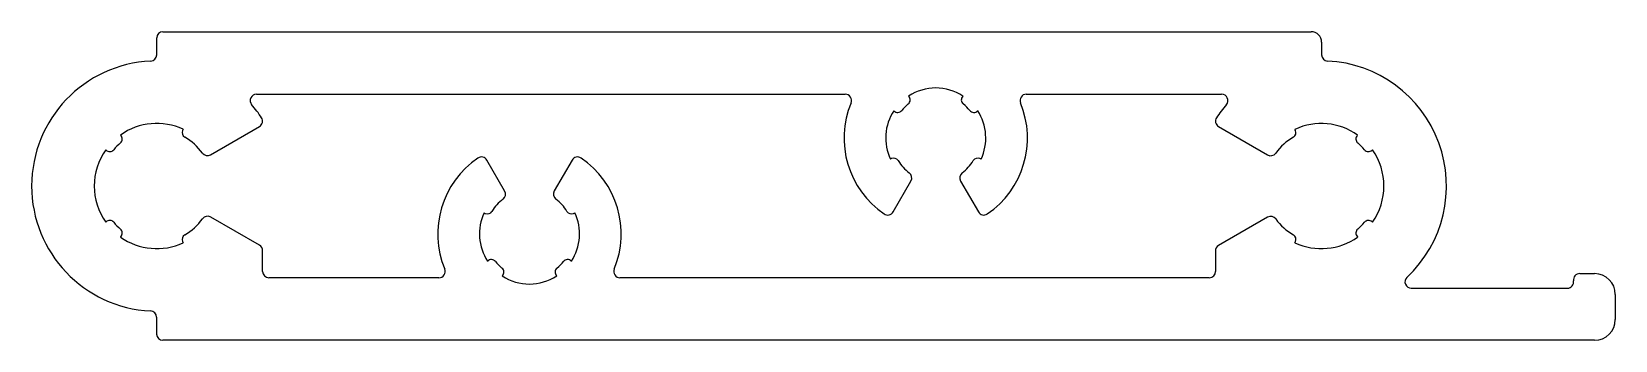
# Model space of a CAD drawing. Extents: x 1547.3 to 1623.3, y 2304 to 2318.8.
import ezdxf

# ---------------------------------------------------------------- set-up
doc = ezdxf.new("R2010")
doc.units = 0
doc.layers.get('0').update_dxf_attribs({"linetype": 'CONTINUOUS'})

msp = doc.modelspace()

# ---------------------------------------------------------------- linework, layer by layer
at = {"color": 0}
for p, q in [((1553.342, 2317.716), (1553.342, 2318.525)), ((1553.642, 2318.825), (1608.721, 2318.825)), ((1609.221, 2318.325), (1609.221, 2317.718)), ((1558.124, 2315.825), (1586.37, 2315.825)), ((1589.413, 2315.731), (1589.405, 2315.739)), ((1592.019, 2315.738), (1592.01, 2315.73)), ((1595.053, 2315.825), (1604.425, 2315.825)), ((1588.699, 2315.032), (1588.707, 2315.024)), ((1592.716, 2315.024), (1592.724, 2315.032)), ((1554.612, 2314.144), (1554.586, 2314.089)), ((1555.926, 2312.92), (1558.269, 2314.273)), ((1604.28, 2314.274), (1606.627, 2312.917)), ((1607.969, 2314.087), (1607.943, 2314.142)), ((1551.619, 2313.856), (1551.606, 2313.87)), ((1610.949, 2313.868), (1610.936, 2313.855)), ((1550.899, 2313.163), (1550.911, 2313.15)), ((1570.031, 2311.186), (1569.177, 2312.666)), ((1573.268, 2312.667), (1572.413, 2311.187)), ((1588.593, 2312.738), (1588.536, 2312.711)), ((1592.887, 2312.711), (1592.829, 2312.737)), ((1611.644, 2313.148), (1611.657, 2313.161)), ((1588.666, 2310.184), (1589.52, 2311.664)), ((1591.902, 2311.663), (1592.757, 2310.183)), ((1550.911, 2309.7), (1550.899, 2309.687)), ((1558.27, 2308.583), (1555.93, 2309.934)), ((1569.047, 2310.139), (1569.105, 2310.113)), ((1573.34, 2310.113), (1573.398, 2310.139)), ((1606.627, 2309.929), (1604.281, 2308.572)), ((1611.657, 2309.685), (1611.643, 2309.699)), ((1551.606, 2308.979), (1551.619, 2308.993)), ((1554.586, 2308.761), (1554.612, 2308.706)), ((1607.943, 2308.704), (1607.969, 2308.759)), ((1610.935, 2308.991), (1610.949, 2308.977)), ((1558.42, 2307.325), (1558.42, 2308.323)), ((1604.131, 2308.294), (1604.131, 2307.325)), ((1569.218, 2307.826), (1569.21, 2307.818)), ((1569.916, 2307.111), (1569.924, 2307.119)), ((1572.522, 2307.12), (1572.53, 2307.112)), ((1573.236, 2307.818), (1573.227, 2307.826)), ((1621.602, 2307.225), (1622.31, 2307.225)), ((1566.881, 2307.025), (1558.72, 2307.025)), ((1603.831, 2307.025), (1575.564, 2307.025)), ((1613.519, 2306.525), (1621.01, 2306.525)), ((1623.31, 2306.225), (1623.31, 2305.025)), ((1553.333, 2305.134), (1553.333, 2304.325)), ((1622.31, 2304.025), (1553.633, 2304.025))]:
    msp.add_line(p, q, dxfattribs=at)
for centre, radius, start, end in [((1553.642, 2318.525), 0.3, 90, 180), ((1608.721, 2318.325), 0.5, 0, 90), ((1553.342, 2311.425), 5.999, 92.73243, 267.18974), ((1553.042, 2317.716), 0.3, 272.73243, 0), ((1609.521, 2317.718), 0.3, 180, 267.16065), ((1609.209, 2311.423), 6.002, 313.14373, 87.16065), ((1558.124, 2315.525), 0.3, 90, 220.61301), ((1586.37, 2315.525), 0.3, 337.46818, 90), ((1589.236, 2315.554), 0.25, 308.85857, 45), ((1590.711, 2313.723), 2.402, 57.02697, 122.93849), ((1592.188, 2315.554), 0.25, 135.13294, 231.07619), ((1595.053, 2315.525), 0.3, 90, 202.50616), ((1604.425, 2315.525), 0.3, 319.39437, 90), ((1553.342, 2311.425), 5.999, 33.05303, 40.61301), ((1590.709, 2313.725), 4.398, 157.46818, 235.81112), ((1590.709, 2313.725), 2.398, 146.96285, 205.00843), ((1588.883, 2315.201), 0.25, 225.13294, 321.1233), ((1590.702, 2313.735), 2.086, 128.85857, 141.1233), ((1590.709, 2313.722), 2.104, 38.92381, 51.07619), ((1592.54, 2315.201), 0.25, 218.92381, 314.86706), ((1590.709, 2313.725), 2.402, 335.02386, 32.96091), ((1590.709, 2313.725), 4.402, 304.23199, 22.50616), ((1609.209, 2311.423), 6.002, 139.39437, 146.9429), ((1553.344, 2311.425), 3, 65.00295, 125.4134), ((1554.812, 2313.983), 0.25, 154.97158, 240.12238), ((1558.119, 2314.533), 0.3, 300, 33.05303), ((1604.43, 2314.534), 0.3, 146.9429, 239.95894), ((1607.742, 2313.981), 0.25, 299.89291, 25.02842), ((1609.211, 2311.425), 2.998, 54.57121, 115.01243), ((1553.342, 2311.426), 2.698, 130.12427, 139.84984), ((1551.442, 2313.68), 0.25, 310.12427, 44.86706), ((1553.345, 2311.428), 2.696, 35.77864, 60.12238), ((1609.214, 2311.422), 2.702, 119.89291, 144.24629), ((1611.113, 2313.678), 0.25, 135.13294, 229.89597), ((1609.221, 2311.433), 2.686, 40.11703, 49.89597), ((1553.342, 2311.425), 2.999, 144.57892, 215.42108), ((1551.088, 2313.327), 0.25, 224.86706, 319.84984), ((1555.776, 2313.18), 0.3, 215.77864, 300), ((1571.221, 2309.126), 4.398, 124.18888, 202.53182), ((1568.918, 2312.516), 0.3, 30, 124.18888), ((1573.528, 2312.517), 0.3, 55.76801, 150), ((1571.22, 2309.125), 4.402, 337.49384, 55.76801), ((1588.699, 2312.511), 0.25, 31.13815, 115.02842), ((1590.712, 2313.727), 2.102, 211.13815, 232.81321), ((1590.717, 2313.72), 2.092, 307.15398, 328.92682), ((1592.723, 2312.511), 0.25, 64.97158, 148.92682), ((1606.777, 2313.176), 0.3, 239.95894, 324.24629), ((1611.467, 2313.325), 0.25, 220.11703, 315), ((1609.209, 2311.423), 3.002, 324.62499, 35.37501), ((1589.26, 2311.814), 0.3, 330, 52.81321), ((1592.162, 2311.813), 0.3, 127.15398, 210), ((1569.772, 2311.036), 0.3, 307.18679, 30), ((1572.673, 2311.037), 0.3, 150, 232.84602), ((1569.21, 2310.339), 0.25, 244.97158, 328.86185), ((1571.223, 2309.123), 2.102, 127.18679, 148.86185), ((1571.229, 2309.13), 2.092, 31.07318, 52.84602), ((1573.235, 2310.339), 0.25, 211.07318, 295.02842), ((1588.406, 2310.334), 0.3, 235.81112, 330), ((1593.017, 2310.333), 0.3, 210, 304.23199), ((1551.088, 2309.523), 0.25, 40.14803, 135), ((1553.347, 2311.428), 2.705, 220.14803, 229.86487), ((1553.341, 2311.428), 2.704, 299.8689, 324.27286), ((1555.78, 2309.674), 0.3, 60, 144.27286), ((1571.221, 2309.126), 2.398, 154.99157, 213.03715), ((1571.22, 2309.125), 2.402, 327.03909, 24.97614), ((1606.778, 2309.669), 0.3, 35.743, 120.04106), ((1609.206, 2311.417), 2.692, 215.743, 240.16283), ((1609.209, 2311.426), 2.704, 310.13402, 319.86598), ((1611.467, 2309.522), 0.25, 45.13294, 139.86598), ((1551.442, 2309.169), 0.25, 315.13294, 49.86487), ((1553.343, 2311.424), 3, 234.60694, 295.01451), ((1554.812, 2308.867), 0.25, 119.8689, 205.02842), ((1607.742, 2308.865), 0.25, 334.97158, 60.16283), ((1609.211, 2311.426), 3.002, 245.01341, 305.36514), ((1611.113, 2309.167), 0.25, 130.13402, 224.86706), ((1558.12, 2308.323), 0.3, 0, 60), ((1569.394, 2307.649), 0.25, 38.8767, 134.86706), ((1573.051, 2307.649), 0.25, 45.13294, 141.07619), ((1604.431, 2308.312), 0.3, 120.04106, 183.53953), ((1558.72, 2307.325), 0.3, 180, 270), ((1566.881, 2307.325), 0.3, 270, 22.53182), ((1571.213, 2309.115), 2.086, 218.8767, 231.14143), ((1569.747, 2307.296), 0.25, 315, 51.14143), ((1571.222, 2309.127), 2.402, 237.06151, 302.97303), ((1572.699, 2307.296), 0.25, 128.92381, 224.86706), ((1571.22, 2309.128), 2.104, 308.92381, 321.07619), ((1575.564, 2307.325), 0.3, 157.49384, 270), ((1603.831, 2307.325), 0.3, 270, 0), ((1621.602, 2306.925), 0.3, 90, 189.59407), ((1622.31, 2306.225), 1, 0, 90), ((1613.519, 2306.825), 0.3, 133.14373, 270), ((1621.01, 2306.825), 0.3, 270, 9.59407), ((1553.033, 2305.134), 0.3, 0, 87.18974), ((1622.31, 2305.025), 1, 270, 0), ((1553.633, 2304.325), 0.3, 180, 270)]:
    msp.add_arc(centre, radius, start, end, dxfattribs=at)

doc.saveas('drawing.dxf')
